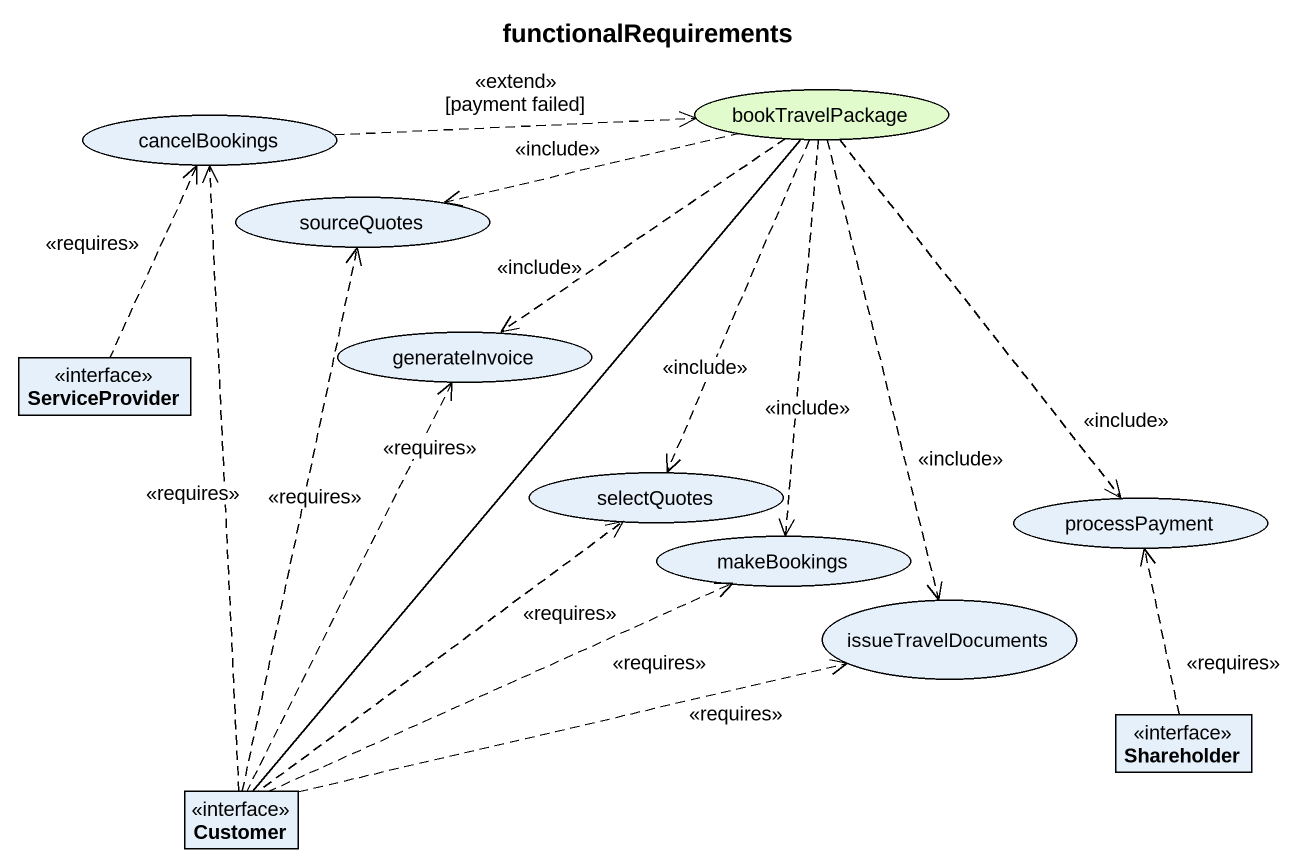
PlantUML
@startuml
title functionalRequirements
allowmixing
hide circle
hide empty members
usecase cancelBookings
usecase bookTravelPackage #E1FBCD
usecase sourceQuotes
interface ServiceProvider
usecase generateInvoice
usecase selectQuotes
usecase makeBookings
usecase processPayment
usecase issueTravelDocuments
interface Shareholder
interface Customer
cancelBookings .right.> bookTravelPackage : <<extend>> [payment failed]
bookTravelPackage .left.> sourceQuotes : <<include>>
bookTravelPackage ..> generateInvoice : <<include>>
bookTravelPackage ..> selectQuotes : <<include>>
bookTravelPackage ..> makeBookings : <<include>>
bookTravelPackage ..> processPayment : <<include>>
bookTravelPackage ..> issueTravelDocuments : <<include>>
ServiceProvider .up.> cancelBookings : <<requires>>
Shareholder .up.> processPayment : <<requires>>
Customer .up.> cancelBookings : <<requires>>
Customer -up- bookTravelPackage
Customer .up.> sourceQuotes : <<requires>>
Customer .up.> generateInvoice : <<requires>>
Customer .up.> selectQuotes : <<requires>>
Customer .right.> makeBookings : <<requires>>
Customer .right.> issueTravelDocuments : <<requires>>
@enduml
